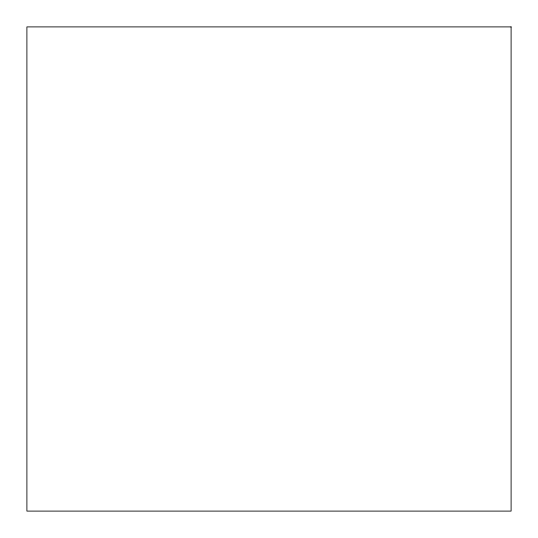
<?xml version="1.0" encoding="UTF-8"?>
<svg xmlns="http://www.w3.org/2000/svg" width="538" height="538" viewBox="0 0 538 538"><rect width="100%" height="100%" fill="white"/><g stroke="black" fill="none" stroke-linecap="round" stroke-linejoin="round"><path stroke-width="0.81" d="M511.1 26.9L26.9 26.9L26.9 511.1L511.1 511.1L511.1 26.9"/></g></svg>
